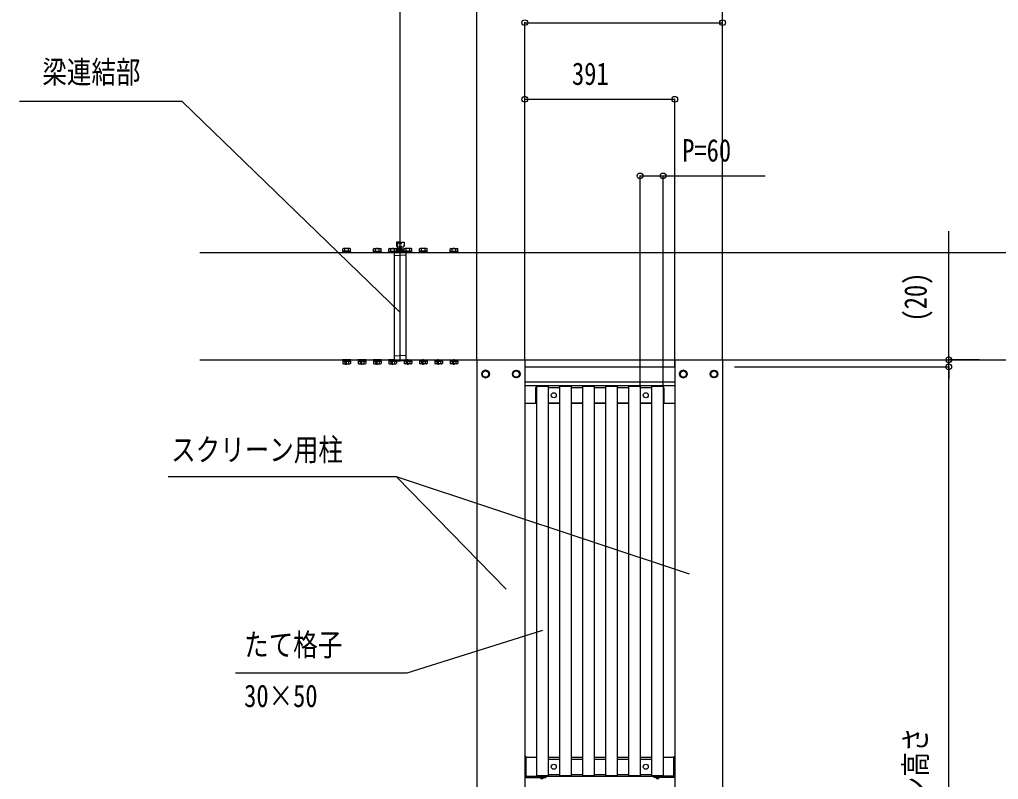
# Model space of a CAD drawing. Units: millimetres, scale not verified. Extents: x -4205 to 4205, y -2970 to 2970.
# Drawn here: x -769 to 1785, y -6 to 1977 of the extents above; entities that cross this region are included whole.
import ezdxf
from ezdxf.enums import TextEntityAlignment as Align

# ---------------------------------------------------------------- set-up
doc = ezdxf.new("R2010")
doc.units = ezdxf.units.MM
doc.header["$LTSCALE"] = 16
for name, color, linetype in [('0-3_YKK_13', 4, 'Continuous'), ('0-4_YKK_A1', 4, 'Continuous'), ('0-5_YKK_D', 6, 'Continuous')]:
    doc.layers.add(name, color=color, linetype=linetype)
doc.styles.add('ＭＳ ゴシック', font='')
doc.styles.get('ＭＳ ゴシック').set_extended_font_data('MS Gothic')

msp = doc.modelspace()

# ---------------------------------------------------------------- linework, layer by layer
at = {"layer": '0-3_YKK_13'}
for p, q in [((76.18, 1379.74), (74.86, 1378.98)), ((93.18, 1379.74), (76.18, 1379.74)), ((93.18, 1379.74), (76.18, 1379.74)), ((93.18, 1379.74), (94.49, 1378.98)), ((156.18, 1379.74), (154.86, 1378.98)), ((156.18, 1379.74), (173.18, 1379.74)), ((173.18, 1379.74), (174.49, 1378.98)), ((196.18, 1379.74), (194.86, 1378.98)), ((196.18, 1379.74), (213.18, 1379.74)), ((213.18, 1379.74), (214.49, 1378.98)), ((215.18, 1396.36), (214.68, 1396.36)), ((221.38, 1396.36), (215.18, 1396.36)), ((215.18, 1386.36), (217.18, 1386.36)), ((217.18, 1396.36), (221.38, 1396.36)), ((217.18, 1381.39), (217.18, 1396.36)), ((217.18, 1375.87), (217.18, 1381.39)), ((221.38, 1376.21), (221.38, 1387.1)), ((222.88, 1392.93), (222.88, 1396.36)), ((222.88, 1396.36), (226.48, 1396.36)), ((222.88, 1376.21), (222.88, 1385.79)), ((226.48, 1376.21), (226.48, 1385.79)), ((227.98, 1391.62), (227.98, 1396.36)), ((227.98, 1396.36), (234.18, 1396.36)), ((227.98, 1376.21), (227.98, 1387.1)), ((234.18, 1386.36), (232.18, 1386.36)), ((232.18, 1376.39), (232.18, 1386.36)), ((234.18, 1396.36), (234.68, 1396.36)), ((236.18, 1379.74), (234.86, 1378.98)), ((253.18, 1379.74), (236.18, 1379.74)), ((253.18, 1379.74), (254.49, 1378.98)), ((276.18, 1379.74), (274.86, 1378.98)), ((293.18, 1379.74), (276.18, 1379.74)), ((293.18, 1379.74), (294.49, 1378.98)), ((356.18, 1379.74), (354.86, 1378.98)), ((356.18, 1379.74), (373.18, 1379.74)), ((356.18, 1379.74), (373.18, 1379.74)), ((373.18, 1379.74), (374.49, 1378.98)), ((74.86, 1372.74), (74.86, 1378.98)), ((94.49, 1372.74), (74.86, 1372.74)), ((79.77, 1372.74), (79.77, 1378.98)), ((89.59, 1372.74), (89.59, 1378.98)), ((94.49, 1372.74), (94.49, 1378.98)), ((154.86, 1372.74), (154.86, 1378.98)), ((154.86, 1372.74), (174.49, 1372.74)), ((159.77, 1372.74), (159.77, 1378.98)), ((169.59, 1372.74), (169.59, 1378.98)), ((174.49, 1372.74), (174.49, 1378.98)), ((194.86, 1372.74), (194.86, 1378.98)), ((194.86, 1372.74), (214.49, 1372.74)), ((209.68, 1370.94), (196.08, 1370.94)), ((199.77, 1372.74), (199.77, 1378.98)), ((209.59, 1372.74), (209.59, 1378.98)), ((209.68, 1362.5), (209.68, 1372.34)), ((209.68, 1372.34), (239.68, 1372.34)), ((209.68, 1089.04), (209.68, 1371.04)), ((209.68, 1369.84), (239.68, 1369.84)), ((209.68, 1362.84), (224.68, 1361.84)), ((209.68, 1099.68), (209.68, 1362.5)), ((214.49, 1372.74), (214.49, 1378.98)), ((217.18, 1373.26), (217.18, 1375.87)), ((218.68, 1375.87), (217.18, 1375.87)), ((217.18, 1373.26), (232.18, 1373.26)), ((217.18, 1372.76), (217.18, 1373.26)), ((217.18, 1372.34), (224.68, 1372.31)), ((218.68, 1376.39), (221.38, 1376.39)), ((221.38, 1376.21), (222.88, 1376.21)), ((222.88, 1376.39), (226.48, 1376.39)), ((232.18, 1372.34), (224.68, 1372.31)), ((226.48, 1376.21), (227.98, 1376.21)), ((227.98, 1376.39), (232.18, 1376.39)), ((232.18, 1373.26), (232.18, 1376.39)), ((232.18, 1372.76), (232.18, 1373.26)), ((232.18, 1372.34), (232.18, 1372.76)), ((234.86, 1372.74), (234.86, 1378.98)), ((254.49, 1372.74), (234.86, 1372.74)), ((239.68, 1362.5), (239.68, 1372.34)), ((239.68, 1089.04), (239.68, 1371.04)), ((239.68, 1370.94), (253.28, 1370.94)), ((239.68, 1099.68), (239.68, 1362.5)), ((239.77, 1372.74), (239.77, 1378.98)), ((249.59, 1372.74), (249.59, 1378.98)), ((254.49, 1372.74), (254.49, 1378.98)), ((274.86, 1372.74), (274.86, 1378.98)), ((294.49, 1372.74), (274.86, 1372.74)), ((279.77, 1372.74), (279.77, 1378.98)), ((289.59, 1372.74), (289.59, 1378.98)), ((294.49, 1372.74), (294.49, 1378.98)), ((354.86, 1372.74), (354.86, 1378.98)), ((354.86, 1372.74), (374.49, 1372.74)), ((359.77, 1372.74), (359.77, 1378.98)), ((369.59, 1372.74), (369.59, 1378.98)), ((374.49, 1372.74), (374.49, 1378.98)), ((239.68, 1099.68), (224.68, 1100.34)), ((239.68, 1087), (239.68, 1099.68)), ((74.86, 1085.74), (74.86, 1079.5)), ((74.86, 1085.74), (94.49, 1085.74)), ((76.18, 1078.74), (74.86, 1079.5)), ((76.18, 1078.74), (93.18, 1078.74)), ((79.77, 1085.74), (79.77, 1079.5)), ((84.68, 1076.33), (84.68, 1091.08)), ((89.59, 1085.74), (89.59, 1079.5)), ((93.18, 1078.74), (94.49, 1079.5)), ((94.49, 1085.74), (94.49, 1079.5)), ((114.86, 1085.74), (114.86, 1079.5)), ((114.86, 1085.74), (134.49, 1085.74)), ((116.18, 1078.74), (114.86, 1079.5)), ((116.18, 1078.74), (133.18, 1078.74)), ((119.77, 1085.74), (119.77, 1079.5)), ((124.68, 1076.33), (124.68, 1091.08)), ((129.59, 1085.74), (129.59, 1079.5)), ((133.18, 1078.74), (134.49, 1079.5)), ((134.49, 1085.74), (134.49, 1079.5)), ((154.86, 1085.74), (154.86, 1079.5)), ((154.86, 1085.74), (174.49, 1085.74)), ((156.18, 1078.74), (154.86, 1079.5)), ((156.18, 1078.74), (173.18, 1078.74)), ((159.77, 1085.74), (159.77, 1079.5)), ((164.68, 1076.33), (164.68, 1091.08)), ((169.59, 1085.74), (169.59, 1079.5)), ((173.18, 1078.74), (174.49, 1079.5)), ((174.49, 1085.74), (174.49, 1079.5)), ((194.86, 1085.74), (194.86, 1079.5)), ((194.86, 1085.74), (214.49, 1085.74)), ((196.18, 1078.74), (194.86, 1079.5)), ((196.18, 1078.74), (213.18, 1078.74)), ((199.77, 1085.74), (199.77, 1079.5)), ((204.68, 1076.33), (204.68, 1091.08)), ((209.59, 1085.74), (209.59, 1079.5)), ((209.68, 1087), (224.68, 1086.34)), ((213.18, 1078.74), (214.49, 1079.5)), ((214.49, 1085.74), (214.49, 1079.5)), ((234.86, 1085.74), (234.86, 1079.5)), ((254.49, 1085.74), (234.86, 1085.74)), ((236.18, 1078.74), (234.86, 1079.5)), ((253.18, 1078.74), (236.18, 1078.74)), ((239.77, 1085.74), (239.77, 1079.5)), ((244.68, 1076.33), (244.68, 1091.08)), ((249.59, 1085.74), (249.59, 1079.5)), ((253.18, 1078.74), (254.49, 1079.5)), ((254.49, 1085.74), (254.49, 1079.5)), ((274.86, 1085.74), (274.86, 1079.5)), ((294.49, 1085.74), (274.86, 1085.74)), ((276.18, 1078.74), (274.86, 1079.5)), ((293.18, 1078.74), (276.18, 1078.74)), ((279.77, 1085.74), (279.77, 1079.5)), ((284.68, 1076.33), (284.68, 1091.08)), ((289.59, 1085.74), (289.59, 1079.5)), ((293.18, 1078.74), (294.49, 1079.5)), ((294.49, 1085.74), (294.49, 1079.5)), ((314.86, 1085.74), (314.86, 1079.5)), ((334.49, 1085.74), (314.86, 1085.74)), ((316.18, 1078.74), (314.86, 1079.5)), ((333.18, 1078.74), (316.18, 1078.74)), ((319.77, 1085.74), (319.77, 1079.5)), ((324.68, 1076.33), (324.68, 1091.08)), ((329.59, 1085.74), (329.59, 1079.5)), ((333.18, 1078.74), (334.49, 1079.5)), ((334.49, 1085.74), (334.49, 1079.5)), ((354.86, 1085.74), (354.86, 1079.5)), ((374.49, 1085.74), (354.86, 1085.74)), ((356.18, 1078.74), (354.86, 1079.5)), ((373.18, 1078.74), (356.18, 1078.74)), ((359.77, 1085.74), (359.77, 1079.5)), ((364.68, 1076.33), (364.68, 1091.08)), ((369.59, 1085.74), (369.59, 1079.5)), ((373.18, 1078.74), (374.49, 1079.5)), ((374.49, 1085.74), (374.49, 1079.5)), ((455.77, 1052.59), (455.67, 1052.59)), ((455.77, 1052.09), (455.67, 1052.09)), ((518.58, 1052.59), (518.68, 1052.59)), ((518.58, 1052.09), (518.68, 1052.09)), ((971.77, 1052.59), (971.67, 1052.59)), ((971.77, 1052.09), (971.67, 1052.09)), ((1034.58, 1052.59), (1034.68, 1052.59)), ((1034.58, 1052.09), (1034.68, 1052.09)), ((577.68, 1016.54), (577.68, 977.14)), ((580.18, 1017.04), (578.18, 1017.04)), ((910.18, 1017.04), (912.18, 1017.04)), ((912.68, 1016.54), (912.68, 977.14)), ((580.18, 976.64), (578.18, 976.64)), ((910.18, 976.64), (912.18, 976.64)), ((552.13, 54.34), (549.68, 54.34)), ((552.13, 54.34), (552.13, 2.84)), ((938.13, 54.34), (938.13, 2.84)), ((938.13, 54.34), (940.68, 54.34)), ((579.72, 4.84), (579.8, 3.29)), ((579.72, 4.84), (580.72, 4.84)), ((580.72, 4.84), (609.72, 4.84)), ((580.8, 2.34), (609.64, 2.34)), ((609.72, 4.84), (610.72, 4.84)), ((610.64, 3.29), (610.72, 4.84)), ((639.72, 4.84), (639.8, 3.29)), ((639.72, 4.84), (640.72, 4.84)), ((640.72, 4.84), (669.72, 4.84)), ((640.8, 2.34), (669.64, 2.34)), ((669.72, 4.84), (670.72, 4.84)), ((670.64, 3.29), (670.72, 4.84)), ((699.72, 4.84), (699.8, 3.29)), ((699.72, 4.84), (700.72, 4.84)), ((700.72, 4.84), (729.72, 4.84)), ((700.8, 2.34), (729.64, 2.34)), ((729.72, 4.84), (730.72, 4.84)), ((730.64, 3.29), (730.72, 4.84)), ((759.72, 4.84), (759.8, 3.29)), ((759.72, 4.84), (760.72, 4.84)), ((760.72, 4.84), (789.72, 4.84)), ((760.8, 2.34), (789.64, 2.34)), ((789.72, 4.84), (790.72, 4.84)), ((790.64, 3.29), (790.72, 4.84)), ((819.72, 4.84), (819.8, 3.29)), ((819.72, 4.84), (820.72, 4.84)), ((820.72, 4.84), (849.72, 4.84)), ((820.8, 2.34), (849.64, 2.34)), ((849.72, 4.84), (850.72, 4.84)), ((850.64, 3.29), (850.72, 4.84)), ((879.72, 4.84), (879.8, 3.29)), ((879.72, 4.84), (880.72, 4.84)), ((880.72, 4.84), (909.72, 4.84)), ((880.8, 2.34), (909.64, 2.34)), ((909.72, 4.84), (910.72, 4.84)), ((910.64, 3.29), (910.72, 4.84)), ((549.68, -0.66), (604.13, -0.66)), ((598.88, -0.66), (589.38, -0.66)), ((591.78, -3.16), (592.99, -0.69)), ((596.48, -3.16), (595.28, -0.69)), ((598.88, -1.17), (598.88, -0.66)), ((940.63, -0.66), (886.13, -0.66)), ((891.38, -1.17), (891.38, -0.66)), ((891.38, -0.66), (900.88, -0.66)), ((893.78, -3.16), (894.99, -0.69)), ((898.48, -3.16), (897.28, -0.69))]:
    msp.add_line(p, q, dxfattribs=at)
for points in [[(214.68, 1396.36), (214.68, 1386.36), (215.18, 1386.36)], [(218.68, 1375.87), (218.68, 1381.39), (217.18, 1381.39)], [(221.38, 1391.62), (221.38, 1396.36), (222.88, 1396.36)], [(226.48, 1392.93), (226.48, 1396.36), (227.98, 1396.36)], [(234.68, 1396.36), (234.68, 1386.36), (234.18, 1386.36)], [(209.68, 1369.34), (193.68, 1369.34), (193.68, 1370.94), (209.68, 1370.94)], [(196.08, 1370.94), (196.08, 1372.74), (213.28, 1372.74), (213.28, 1372.34)], [(209.68, 1087), (209.68, 1099.68), (224.68, 1100.34), (224.68, 1361.84)], [(217.18, 1372.34), (217.18, 1372.76), (232.18, 1372.76)], [(239.68, 1362.84), (224.68, 1361.84), (224.68, 1372.31)], [(253.28, 1370.94), (253.28, 1372.74), (236.08, 1372.74), (236.08, 1372.34)], [(239.68, 1369.34), (255.68, 1369.34), (255.68, 1370.94), (239.68, 1370.94)], [(239.68, 1087), (224.68, 1086.34), (224.68, 1100.34)], [(209.68, 1089.14), (193.68, 1089.14), (193.68, 1087.54), (209.68, 1087.54)], [(213.28, 1086.84), (213.28, 1085.76), (196.08, 1085.76), (196.08, 1087.54), (209.68, 1087.54)], [(236.08, 1086.84), (236.08, 1085.76), (253.28, 1085.76), (253.28, 1087.54), (239.68, 1087.54)], [(239.68, 1089.14), (255.68, 1089.14), (255.68, 1087.54), (239.68, 1087.54)], [(552.63, 2.34), (604.13, 2.34), (604.13, -0.66)], [(937.63, 2.34), (886.13, 2.34), (886.13, -0.66)], [(598.88, -1.17), (589.38, -1.17), (589.38, -0.66)], [(891.38, -1.17), (900.88, -1.17), (900.88, -0.66)]]:
    msp.add_lwpolyline(points, dxfattribs=at)
for points in [[(73.68, 1369.34), (95.68, 1369.34), (95.68, 1370.94), (73.68, 1370.94)], [(93.28, 1370.94), (93.28, 1372.74), (76.08, 1372.74), (76.08, 1370.94)], [(175.68, 1369.34), (153.68, 1369.34), (153.68, 1370.94), (175.68, 1370.94)], [(156.08, 1370.94), (156.08, 1372.74), (173.28, 1372.74), (173.28, 1370.94)], [(273.68, 1369.34), (295.68, 1369.34), (295.68, 1370.94), (273.68, 1370.94)], [(293.28, 1370.94), (293.28, 1372.74), (276.08, 1372.74), (276.08, 1370.94)], [(375.68, 1369.34), (353.68, 1369.34), (353.68, 1370.94), (375.68, 1370.94)], [(356.08, 1370.94), (356.08, 1372.74), (373.28, 1372.74), (373.28, 1370.94)], [(95.68, 1089.14), (73.68, 1089.14), (73.68, 1087.54), (95.68, 1087.54)], [(76.08, 1087.54), (93.28, 1087.54), (93.28, 1085.76), (76.08, 1085.76)], [(135.68, 1089.14), (113.68, 1089.14), (113.68, 1087.54), (135.68, 1087.54)], [(116.08, 1087.54), (133.28, 1087.54), (133.28, 1085.76), (116.08, 1085.76)], [(175.68, 1089.14), (153.68, 1089.14), (153.68, 1087.54), (175.68, 1087.54)], [(156.08, 1087.54), (173.28, 1087.54), (173.28, 1085.76), (156.08, 1085.76)], [(273.68, 1089.14), (295.68, 1089.14), (295.68, 1087.54), (273.68, 1087.54)], [(293.28, 1087.54), (276.08, 1087.54), (276.08, 1085.76), (293.28, 1085.76)], [(313.68, 1089.14), (335.68, 1089.14), (335.68, 1087.54), (313.68, 1087.54)], [(333.28, 1087.54), (316.08, 1087.54), (316.08, 1085.76), (333.28, 1085.76)], [(353.68, 1089.14), (375.68, 1089.14), (375.68, 1087.54), (353.68, 1087.54)], [(373.28, 1087.54), (356.08, 1087.54), (356.08, 1085.76), (373.28, 1085.76)], [(447.18, 1062.15), (438.68, 1057.25), (438.68, 1047.43), (447.18, 1042.52), (455.68, 1047.43), (455.68, 1057.25)], [(527.18, 1062.15), (535.68, 1057.25), (535.68, 1047.43), (527.18, 1042.52), (518.68, 1047.43), (518.68, 1057.25)], [(963.18, 1062.15), (954.68, 1057.25), (954.68, 1047.43), (963.18, 1042.52), (971.68, 1047.43), (971.68, 1057.25)], [(1043.18, 1062.15), (1051.68, 1057.25), (1051.68, 1047.43), (1043.18, 1042.52), (1034.68, 1047.43), (1034.68, 1057.25)]]:
    msp.add_lwpolyline(points, close=True, dxfattribs=at)
for centre, radius in [((447.18, 1052.34), 10), ((447.18, 1052.34), 8.5), ((527.18, 1052.34), 10), ((527.18, 1052.34), 8.5), ((963.18, 1052.34), 10), ((963.18, 1052.34), 8.5), ((1043.18, 1052.34), 10), ((1043.18, 1052.34), 8.5), ((625.14, 996.84), 6.5), ((865.16, 996.84), 6.5), ((625.14, 27.34), 6.5), ((865.16, 27.34), 6.5)]:
    msp.add_circle(centre, radius, dxfattribs=at)
for centre, radius, start, end in [((77.32, 1375.39), 4.34, 55.61575, 124.38425), ((84.68, 1363.5), 16.24, 72.41205, 107.58795), ((84.68, 1363.5), 16.24, 72.41205, 107.58795), ((92.04, 1375.39), 4.34, 55.61575, 124.38425), ((157.32, 1375.39), 4.34, 55.61575, 124.38425), ((164.68, 1363.5), 16.24, 72.41205, 107.58795), ((172.04, 1375.39), 4.34, 55.61575, 124.38425), ((197.32, 1375.39), 4.34, 55.61575, 124.38425), ((204.68, 1363.5), 16.24, 72.41205, 107.58795), ((212.04, 1375.39), 4.34, 55.61575, 124.38425), ((237.32, 1375.39), 4.34, 55.61575, 124.38425), ((244.68, 1363.5), 16.24, 72.41205, 107.58795), ((252.04, 1375.39), 4.34, 55.61575, 124.38425), ((277.32, 1375.39), 4.34, 55.61575, 124.38425), ((284.68, 1363.5), 16.24, 72.41205, 107.58795), ((292.04, 1375.39), 4.34, 55.61575, 124.38425), ((357.32, 1375.39), 4.34, 55.61575, 124.38425), ((364.68, 1363.5), 16.24, 72.41205, 107.58795), ((364.68, 1363.5), 16.24, 72.41205, 107.58795), ((372.04, 1375.39), 4.34, 55.61575, 124.38425), ((77.32, 1083.08), 4.34, 235.61575, 304.38425), ((84.68, 1094.98), 16.24, 252.41205, 287.58795), ((92.04, 1083.08), 4.34, 235.61575, 304.38425), ((117.32, 1083.08), 4.34, 235.61575, 304.38425), ((124.68, 1094.98), 16.24, 252.41205, 287.58795), ((132.04, 1083.08), 4.34, 235.61575, 304.38425), ((157.32, 1083.08), 4.34, 235.61575, 304.38425), ((164.68, 1094.98), 16.24, 252.41205, 287.58795), ((172.04, 1083.08), 4.34, 235.61575, 304.38425), ((197.32, 1083.08), 4.34, 235.61575, 304.38425), ((204.68, 1094.98), 16.24, 252.41205, 287.58795), ((212.04, 1083.08), 4.34, 235.61575, 304.38425), ((237.32, 1083.08), 4.34, 235.61575, 304.38425), ((244.68, 1094.98), 16.24, 252.41205, 287.58795), ((252.04, 1083.08), 4.34, 235.61575, 304.38425), ((277.32, 1083.08), 4.34, 235.61575, 304.38425), ((284.68, 1094.98), 16.24, 252.41205, 287.58795), ((292.04, 1083.08), 4.34, 235.61575, 304.38425), ((317.32, 1083.08), 4.34, 235.61575, 304.38425), ((324.68, 1094.98), 16.24, 252.41205, 287.58795), ((332.04, 1083.08), 4.34, 235.61575, 304.38425), ((357.32, 1083.08), 4.34, 235.61575, 304.38425), ((364.68, 1094.98), 16.24, 252.41205, 287.58795), ((372.04, 1083.08), 4.34, 235.61575, 304.38425), ((447.18, 1052.34), 8.6, 171.25399, 188.74601), ((447.18, 1052.34), 8.6, 111.25399, 128.74601), ((447.18, 1052.34), 8.6, 51.25399, 68.74601), ((447.18, 1052.34), 8.6, 1.66581, 8.74601), ((447.18, 1052.34), 8.6, 351.25399, 358.33419), ((527.18, 1052.34), 8.6, 171.25399, 178.33419), ((527.18, 1052.34), 8.6, 181.66581, 188.74601), ((527.18, 1052.34), 8.6, 111.25399, 128.74601), ((527.18, 1052.34), 8.6, 51.25399, 68.74601), ((527.18, 1052.34), 8.6, 351.25399, 8.74601), ((963.18, 1052.34), 8.6, 171.25399, 188.74601), ((963.18, 1052.34), 8.6, 111.25399, 128.74601), ((963.18, 1052.34), 8.6, 51.25399, 68.74601), ((963.18, 1052.34), 8.6, 1.66581, 8.74601), ((963.18, 1052.34), 8.6, 351.25399, 358.33419), ((1043.18, 1052.34), 8.6, 171.25399, 178.33419), ((1043.18, 1052.34), 8.6, 181.66581, 188.74601), ((1043.18, 1052.34), 8.6, 111.25399, 128.74601), ((1043.18, 1052.34), 8.6, 51.25399, 68.74601), ((1043.18, 1052.34), 8.6, 351.25399, 8.74601), ((447.18, 1052.34), 8.6, 231.25399, 248.74601), ((447.18, 1052.34), 8.6, 291.25399, 308.74601), ((527.18, 1052.34), 8.6, 231.25399, 248.74601), ((527.18, 1052.34), 8.6, 291.25399, 308.74601), ((963.18, 1052.34), 8.6, 231.25399, 248.74601), ((963.18, 1052.34), 8.6, 291.25399, 308.74601), ((1043.18, 1052.34), 8.6, 231.25399, 248.74601), ((1043.18, 1052.34), 8.6, 291.25399, 308.74601), ((578.18, 1016.54), 0.5, 90, 180), ((912.18, 1016.54), 0.5, 0, 90), ((578.18, 977.14), 0.5, 180, 270), ((912.18, 977.14), 0.5, 270, 0), ((552.63, 2.84), 0.5, 180, 270), ((580.8, 3.34), 1, 183, 270), ((609.64, 3.34), 1, 270, 357), ((640.8, 3.34), 1, 183, 270), ((669.64, 3.34), 1, 270, 357), ((700.8, 3.34), 1, 183, 270), ((729.64, 3.34), 1, 270, 357), ((760.8, 3.34), 1, 183, 270), ((789.64, 3.34), 1, 270, 357), ((820.8, 3.34), 1, 183, 270), ((849.64, 3.34), 1, 270, 357), ((880.8, 3.34), 1, 183, 270), ((909.64, 3.34), 1, 270, 357), ((937.63, 2.84), 0.5, 270, 0), ((594.13, 2.11), 5.77, 214.65097, 325.34903), ((896.13, 2.11), 5.77, 214.65097, 325.34903), ((940.63, -0.16), 0.5, 270, 275.49202)]:
    msp.add_arc(centre, radius, start, end, dxfattribs=at)
at = {"layer": '0-4_YKK_A1'}
for p, q in [((-298.16, 1369.34), (2219.68, 1369.34)), ((-298.16, 1089.34), (2224.68, 1089.34)), ((424.68, 1089.34), (424.68, -1765.66)), ((549.68, 1089.34), (549.68, -1765.66)), ((940.68, 1089.34), (940.68, -1765.66)), ((1065.68, 1089.34), (1065.68, -1765.66)), ((549.68, 1070.84), (940.68, 1070.84)), ((940.68, 1030.84), (549.68, 1030.84)), ((940.68, 1021.84), (549.68, 1021.84)), ((610.18, 1019.34), (580.18, 1019.34)), ((580.18, 1019.34), (580.18, 4.84)), ((610.18, 1019.34), (610.18, 4.84)), ((610.18, 1016.84), (640.68, 1016.84)), ((670.18, 1019.34), (640.18, 1019.34)), ((640.18, 1019.34), (640.18, 4.84)), ((670.18, 1019.34), (670.18, 4.84)), ((670.18, 1016.84), (700.68, 1016.84)), ((730.18, 1019.34), (700.18, 1019.34)), ((700.18, 1019.34), (700.18, 4.84)), ((730.18, 1019.34), (730.18, 4.84)), ((730.18, 1016.84), (760.68, 1016.84)), ((790.18, 1019.34), (760.18, 1019.34)), ((760.18, 1019.34), (760.18, 4.84)), ((790.18, 1019.34), (790.18, 4.84)), ((790.18, 1016.84), (820.18, 1016.84)), ((850.18, 1019.34), (820.18, 1019.34)), ((820.18, 1019.34), (820.18, 4.84)), ((850.18, 1019.34), (850.18, 4.84)), ((850.18, 1016.84), (880.18, 1016.84)), ((910.18, 1019.34), (880.18, 1019.34)), ((880.18, 1019.34), (880.18, 4.84)), ((910.18, 1019.34), (910.18, 4.84)), ((549.68, 975.84), (580.18, 975.84)), ((610.18, 976.84), (640.18, 976.84)), ((610.18, 975.84), (640.18, 975.84)), ((670.18, 976.84), (700.18, 976.84)), ((670.18, 975.84), (700.18, 975.84)), ((730.18, 976.84), (760.18, 976.84)), ((730.18, 975.84), (760.18, 975.84)), ((790.18, 976.84), (820.18, 976.84)), ((790.18, 975.84), (820.18, 975.84)), ((850.18, 976.84), (880.18, 976.84)), ((850.18, 975.84), (880.18, 975.84)), ((910.18, 975.84), (940.68, 975.84)), ((552.63, 52.34), (580.18, 52.34)), ((552.63, 52.34), (552.63, 2.34)), ((610.18, 52.34), (640.18, 52.34)), ((670.22, 52.34), (700.18, 52.34)), ((730.18, 52.34), (760.18, 52.34)), ((790.22, 52.34), (820.18, 52.34)), ((850.22, 52.34), (880.18, 52.34)), ((910.18, 52.34), (937.63, 52.34)), ((937.63, 52.34), (937.63, 2.34)), ((610.18, 47.34), (640.18, 47.34)), ((670.22, 47.34), (700.18, 47.34)), ((730.18, 47.34), (760.18, 47.34)), ((790.22, 47.34), (820.18, 47.34)), ((850.22, 47.34), (880.18, 47.34)), ((552.63, 2.34), (580.8, 2.34)), ((552.63, 2.34), (580.8, 2.34)), ((580.18, 4.84), (610.18, 4.84)), ((609.64, 2.34), (640.8, 2.34)), ((610.18, 7.34), (640.18, 7.34)), ((640.18, 4.84), (670.18, 4.84)), ((669.64, 2.34), (700.8, 2.34)), ((670.22, 7.34), (700.18, 7.34)), ((700.18, 4.84), (730.18, 4.84)), ((729.64, 2.34), (760.8, 2.34)), ((730.18, 7.34), (760.18, 7.34)), ((760.18, 4.84), (790.18, 4.84)), ((789.64, 2.34), (820.8, 2.34)), ((790.22, 7.34), (820.18, 7.34)), ((820.18, 4.84), (850.18, 4.84)), ((849.64, 2.34), (880.8, 2.34)), ((850.22, 7.34), (880.18, 7.34)), ((880.18, 4.84), (910.18, 4.84)), ((909.64, 2.34), (937.63, 2.34))]:
    msp.add_line(p, q, dxfattribs=at)
at = {"layer": '0-5_YKK_D'}
for p, q in [((224.68, 1362.84), (224.68, 2170.34)), ((424.68, 1400.34), (424.68, 2170.34)), ((424.68, 1090.34), (424.68, 2170.34)), ((1065.68, 1090.34), (1065.68, 2170.34)), ((549.68, 1090.34), (549.68, 1970.34)), ((549.68, 1969.34), (1065.68, 1969.34)), ((1065.68, 1091.34), (1065.68, 1970.34)), ((549.68, 1090.34), (549.68, 1770.34)), ((549.68, 1769.34), (940.68, 1769.34)), ((940.68, 1071.84), (940.68, 1770.34)), ((850.18, 1017.84), (850.18, 1570.34)), ((910.18, 1020.34), (910.18, 1570.34)), ((1655.68, 1089.34), (1655.68, 1425.61)), ((1734.68, 1089.34), (1654.68, 1089.34)), ((1655.68, 1070.84), (1655.68, 1089.34)), ((1096.68, 1070.84), (1656.68, 1070.84)), ((1096.68, 1070.84), (1656.68, 1070.84)), ((1655.68, -1187.16), (1655.68, 1070.84)), ((1655.68, 1070.84), (1655.68, 1040.84)), ((979.49, 530.27), (214.96, 784.34))]:
    msp.add_line(p, q, dxfattribs=at)
for points in [[(224.68, 1212.85), (-344.57, 1763.34), (-768.61, 1763.34)], [(850.18, 1569.34), (910.18, 1569.34), (1176.45, 1569.34)], [(500.53, 491.07), (214.96, 784.34), (-380.91, 784.34)], [(595.68, 382.72), (242.08, 271.27), (-205.22, 271.27)]]:
    msp.add_lwpolyline(points, dxfattribs=at)
for centre in [(549.68, 1969.34), (1065.68, 1969.34), (549.68, 1769.34), (940.68, 1769.34), (850.18, 1569.34), (910.18, 1569.34), (1655.68, 1089.34), (1655.68, 1070.84), (1655.68, 1070.84)]:
    msp.add_circle(centre, 7.5, dxfattribs=at)

# ---------------------------------------------------------------- texts
at = {"layer": '0-5_YKK_D', "style": 'ＭＳ ゴシック', "width": 0.8}
for s, p in [('梁連結部', (-709.2, 1793.51)), ('391', (672.65, 1789.34)), ('P=60', (960.18, 1589.34)), ('スクリーン用柱', (-373.14, 807.93)), ('たて格子', (-182.67, 298.88)), ('30×50', (-182.67, 165.55))]:
    msp.add_text(s, height=58.65, dxfattribs=at).set_placement(p, align=Align.BOTTOM_LEFT)
for s, p in [('(20)', (1615.68, 1189.34)), ('スクリーン高さ', (1615.68, -318.43))]:
    msp.add_text(s, height=58.65, rotation=90, dxfattribs=at).set_placement(p, align=Align.BOTTOM_LEFT)

doc.saveas('drawing.dxf')
